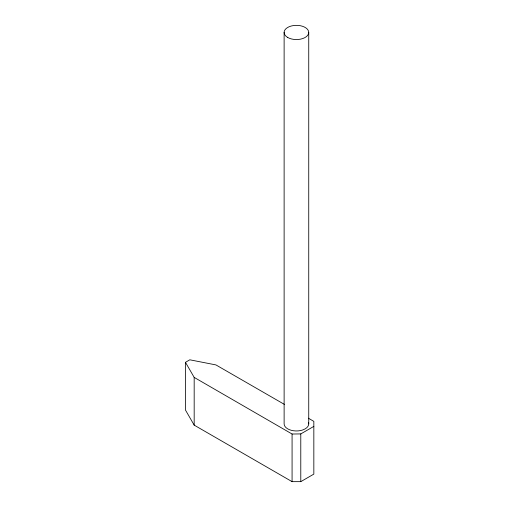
<?xml version="1.0" encoding="UTF-8"?>
<svg xmlns="http://www.w3.org/2000/svg" width="507" height="507" viewBox="0 0 507 507"><rect width="100%" height="100%" fill="white"/><g stroke="black" fill="none" stroke-linecap="round" stroke-linejoin="round"><path stroke-width="0.76" d="M308.738 423.877L308.738 32.454M308.357 418.205L313.833 421.361L313.833 474.115L300.784 481.65L292.076 481.65L194.175 425.126L185.473 410.049L185.473 362.321L189.821 359.805L215.931 364.92L284.395 404.39M185.473 362.321L194.175 377.392L292.076 434.017L300.784 433.916L313.833 426.387M300.784 433.916L300.784 481.65M292.076 434.017L292.076 481.65M284.123 32.454L284.123 423.858A12.307 7.092 0.1 0 0 302.584 430.018L305.132 428.89A12.307 7.092 0.1 0 0 308.554 422.648M194.175 377.392L194.175 425.126M287.729 37.48A12.307 7.104 0 0 0 308.319 34.292A12.307 7.104 0 0 0 293.242 25.591A12.307 7.104 0 0 0 287.729 37.48"/></g></svg>
